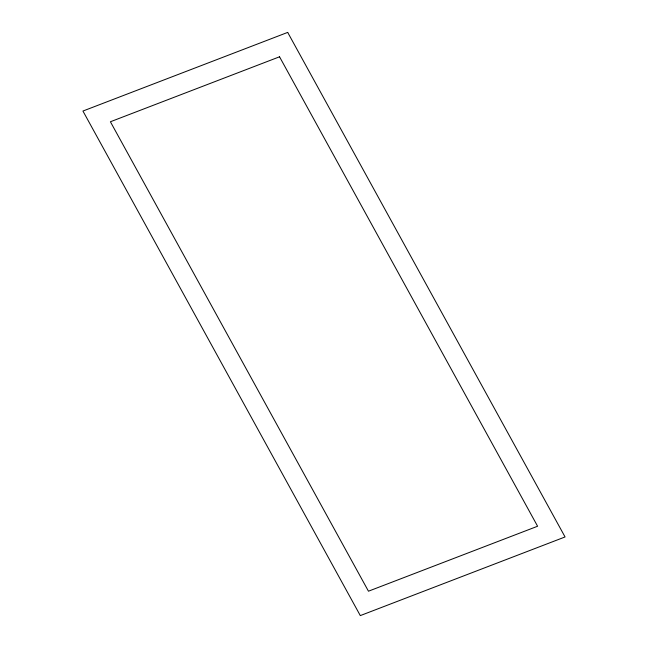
<?xml version="1.0" encoding="UTF-8"?>
<svg xmlns="http://www.w3.org/2000/svg" width="648" height="648" viewBox="0 0 648 648"><rect width="100%" height="100%" fill="white"/><g stroke="black" fill="none" stroke-linecap="round" stroke-linejoin="round"><path stroke-width="0.97" d="M287.696 32.4L82.936 111.043L360.304 615.6L565.064 536.957L287.696 32.4M279.539 56.797L110.403 121.759L368.461 591.203L537.597 526.241L279.539 56.797"/></g></svg>
